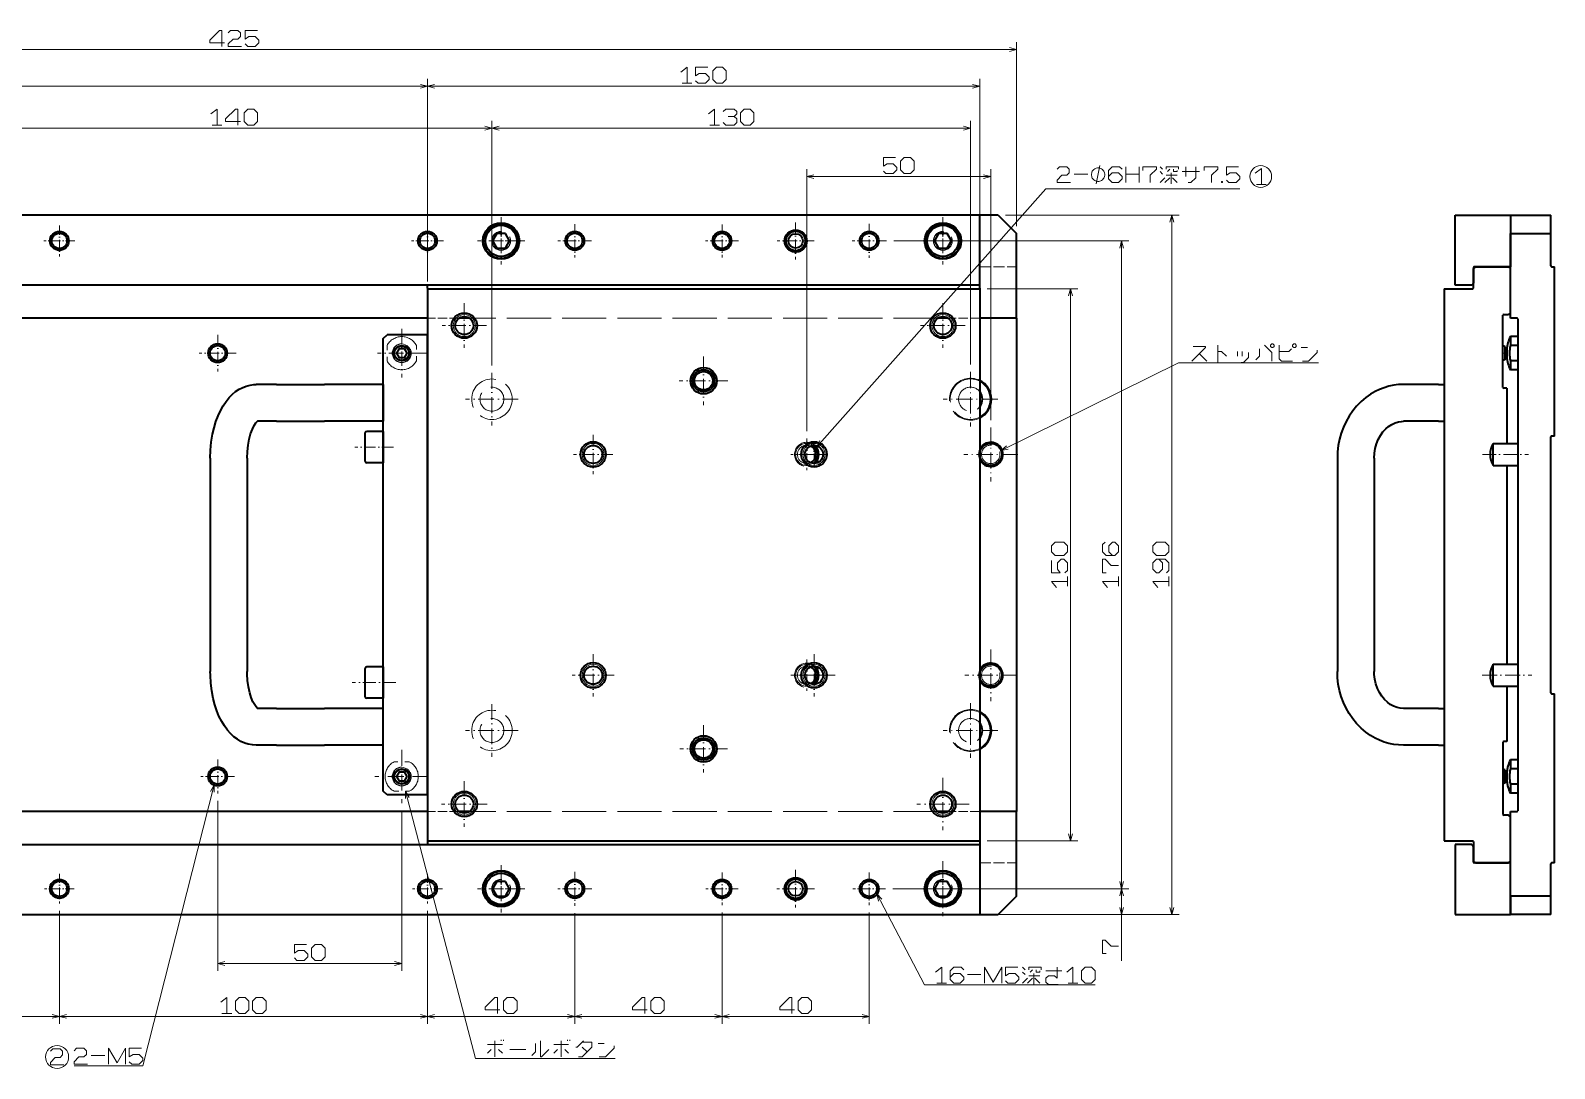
# Model space of a CAD drawing. Extents: x 44 to 810, y 149 to 471.
# Drawn here: x 396.4 to 810.3, y 189.1 to 471.1 of the extents above; entities that cross this region are included whole.
import ezdxf

# ---------------------------------------------------------------- set-up
doc = ezdxf.new("R2010")
doc.units = 0
for name, pattern in [('DASHDOT', [18.5, 12, -3, 0.5, -3]), ('DASHED', [15, 12, -3]), ('DASHSPACE', [30, 12, -18])]:
    doc.linetypes.add(name, pattern=pattern)

msp = doc.modelspace()

# ---------------------------------------------------------------- linework, layer by layer
at = {"color": 7, "lineweight": 13}
for p, q in [((664.2, 417.93), (664.2, 467.93)), ((239.2, 465.93), (664.2, 465.93)), ((254.2, 455.93), (504.2, 455.93)), ((504.2, 402.93), (504.2, 457.93)), ((504.2, 402.93), (504.2, 457.93)), ((504.2, 455.93), (654.2, 455.93)), ((654.2, 402.93), (654.2, 457.93)), ((381.7, 444.58), (521.7, 444.58)), ((521.7, 380.08), (521.7, 446.58)), ((521.7, 380.08), (521.7, 446.58)), ((521.7, 444.58), (651.7, 444.58)), ((651.7, 380.34), (651.7, 446.58)), ((607.2, 362.21), (607.2, 433.39)), ((607.2, 431.39), (657.2, 431.39)), ((657.2, 365.25), (657.2, 433.39)), ((661.2, 420.93), (708.4, 420.93)), ((706.4, 230.93), (706.4, 420.93)), ((630.84, 413.93), (694.74, 413.93)), ((692.74, 237.93), (692.74, 413.93)), ((656.2, 400.93), (680.86, 400.93)), ((678.86, 250.93), (678.86, 400.93)), ((447.2, 261.84), (447.2, 215.63)), ((497.2, 259.16), (497.2, 215.63)), ((656.2, 250.93), (680.86, 250.93)), ((630.62, 237.93), (694.74, 237.93)), ((630.62, 237.93), (694.74, 237.93)), ((404.2, 231.89), (404.2, 201.24)), ((404.2, 231.89), (404.2, 201.24)), ((504.2, 231.89), (504.2, 201.24)), ((504.2, 231.89), (504.2, 201.24)), ((544.2, 231.32), (544.2, 201.24)), ((544.2, 231.32), (544.2, 201.24)), ((584.2, 231.51), (584.2, 201.24)), ((584.2, 231.51), (584.2, 201.24)), ((624.2, 231.51), (624.2, 201.24)), ((656.2, 230.93), (694.74, 230.93)), ((661.2, 230.93), (708.4, 230.93)), ((447.2, 217.63), (497.2, 217.63)), ((364.2, 203.24), (404.2, 203.24)), ((404.2, 203.24), (504.2, 203.24)), ((504.2, 203.24), (544.2, 203.24)), ((544.2, 203.24), (584.2, 203.24)), ((584.2, 203.24), (624.2, 203.24))]:
    msp.add_line(p, q, dxfattribs=at)
at = {"color": 7, "lineweight": 35}
for p, q in [((659.2, 420.93), (244.2, 420.93)), ((654.2, 420.93), (254.2, 420.93)), ((664.2, 392.93), (664.2, 415.93)), ((798.35, 392.93), (798.35, 415.93)), ((810.35, 360.93), (810.35, 406.93)), ((654.2, 401.93), (254.2, 401.93)), ((504.2, 400.93), (654.2, 400.93)), ((504.2, 400.93), (504.2, 250.93)), ((654.2, 400.93), (654.2, 250.93)), ((780.35, 400.93), (780.35, 250.93)), ((504.2, 392.93), (239.2, 392.93)), ((664.2, 392.73), (664.2, 259.13)), ((800.35, 392.73), (800.35, 259.13)), ((492.2, 264.43), (492.2, 387.43)), ((504.2, 263.43), (504.2, 388.43)), ((809.35, 291.13), (809.35, 360.73)), ((445.2, 354.93), (445.2, 296.93)), ((455.2, 354.93), (455.2, 296.93)), ((751.35, 354.93), (751.35, 296.93)), ((761.35, 354.93), (761.35, 296.93)), ((797.35, 352.93), (797.35, 298.93)), ((810.35, 244.93), (810.35, 290.93)), ((504.2, 258.93), (239.2, 258.93)), ((664.2, 235.93), (664.2, 258.93)), ((798.35, 235.93), (798.35, 258.93)), ((254.2, 249.93), (654.2, 249.93)), ((504.2, 250.93), (654.2, 250.93)), ((254.2, 230.93), (654.2, 230.93))]:
    msp.add_line(p, q, dxfattribs=at)
at = {"color": 7, "linetype": 'DASHDOT', "lineweight": 13, "ltscale": 0.210954}
for p, q in [((404.2, 418.15), (404.2, 409.71)), ((408.42, 413.93), (399.98, 413.93))]:
    msp.add_line(p, q, dxfattribs=at)
at = {"color": 7, "linetype": 'DASHDOT', "lineweight": 13, "ltscale": 0.219466}
for p, q in [((504.2, 418.32), (504.2, 409.54)), ((508.59, 413.93), (499.81, 413.93))]:
    msp.add_line(p, q, dxfattribs=at)
at = {"color": 7, "linetype": 'DASHDOT', "lineweight": 13, "ltscale": 0.32175}
for p, q in [((524.2, 420.37), (524.2, 407.5)), ((644.2, 420.37), (644.2, 407.5)), ((530.64, 413.93), (517.77, 413.93)), ((650.64, 413.93), (637.77, 413.93)), ((524.2, 244.37), (524.2, 231.5)), ((530.64, 237.93), (517.77, 237.93))]:
    msp.add_line(p, q, dxfattribs=at)
at = {"color": 7, "linetype": 'DASHDOT', "lineweight": 13, "ltscale": 0.227826}
for p, q in [((544.2, 418.49), (544.2, 409.38)), ((548.76, 413.93), (539.64, 413.93))]:
    msp.add_line(p, q, dxfattribs=at)
at = {"color": 7, "linetype": 'DASHDOT', "lineweight": 13, "ltscale": 0.224162}
for p, q in [((584.2, 418.42), (584.2, 409.45)), ((588.68, 413.93), (579.72, 413.93))]:
    msp.add_line(p, q, dxfattribs=at)
at = {"color": 7, "linetype": 'DASHDOT', "lineweight": 13, "ltscale": 0.252057}
for p, q in [((604.2, 418.97), (604.2, 408.89)), ((609.24, 413.93), (599.16, 413.93))]:
    msp.add_line(p, q, dxfattribs=at)
at = {"color": 7, "linetype": 'DASHDOT', "lineweight": 13, "ltscale": 0.232169}
for p, q in [((624.2, 418.58), (624.2, 409.29)), ((628.84, 413.93), (619.56, 413.93))]:
    msp.add_line(p, q, dxfattribs=at)
at = {"color": 7, "lineweight": 35, "ltscale": 0.475}
for p, q in [((654.2, 401.93), (654.2, 420.93)), ((783.35, 401.93), (783.35, 420.93)), ((654.2, 249.93), (654.2, 230.93)), ((783.35, 249.93), (783.35, 230.93))]:
    msp.add_line(p, q, dxfattribs=at)
at = {"color": 7, "lineweight": 35, "ltscale": 0.176777}
for p, q in [((659.2, 420.93), (664.2, 415.93)), ((664.2, 235.93), (659.2, 230.93))]:
    msp.add_line(p, q, dxfattribs=at)
at = {"color": 7, "lineweight": 35, "ltscale": 0.375}
for p, q in [((783.35, 420.93), (798.35, 420.93)), ((797.35, 373.93), (797.35, 358.93)), ((797.35, 292.93), (797.35, 277.93)), ((783.35, 230.93), (798.35, 230.93))]:
    msp.add_line(p, q, dxfattribs=at)
at = {"color": 7, "lineweight": 35, "ltscale": 0.275}
for p, q in [((798.35, 420.93), (809.35, 420.93)), ((798.35, 415.93), (809.35, 415.93)), ((504.2, 388.43), (493.2, 388.43)), ((504.2, 263.43), (493.2, 263.43)), ((809.35, 235.93), (798.35, 235.93)), ((809.35, 230.93), (798.35, 230.93))]:
    msp.add_line(p, q, dxfattribs=at)
at = {"color": 7, "lineweight": 35, "ltscale": 0.125}
for p, q in [((798.35, 420.93), (798.35, 415.93)), ((809.35, 415.93), (809.35, 420.93)), ((798.35, 235.93), (798.35, 230.93)), ((809.35, 230.93), (809.35, 235.93)), ((654.2, 230.93), (659.2, 230.93))]:
    msp.add_line(p, q, dxfattribs=at)
at = {"color": 7, "lineweight": 35, "ltscale": 0.35}
for p, q in [((798.35, 420.93), (798.35, 406.93)), ((798.35, 230.93), (798.35, 244.93))]:
    msp.add_line(p, q, dxfattribs=at)
at = {"color": 7, "lineweight": 35, "ltscale": 0.057735}
for p, q in [((523.05, 415.93), (521.89, 413.93)), ((525.35, 415.93), (523.05, 415.93)), ((526.51, 413.93), (525.35, 415.93)), ((643.05, 415.93), (641.89, 413.93)), ((645.35, 415.93), (643.05, 415.93)), ((646.51, 413.93), (645.35, 415.93)), ((521.89, 413.93), (523.05, 411.93)), ((523.05, 411.93), (525.35, 411.93)), ((525.35, 411.93), (526.51, 413.93)), ((641.89, 413.93), (643.05, 411.93)), ((643.05, 411.93), (645.35, 411.93)), ((645.35, 411.93), (646.51, 413.93)), ((523.05, 239.93), (521.89, 237.93)), ((521.89, 237.93), (523.05, 235.93)), ((525.35, 239.93), (523.05, 239.93)), ((526.51, 237.93), (525.35, 239.93)), ((525.35, 235.93), (526.51, 237.93)), ((643.05, 239.93), (641.89, 237.93)), ((641.89, 237.93), (643.05, 235.93)), ((645.35, 239.93), (643.05, 239.93)), ((646.51, 237.93), (645.35, 239.93)), ((645.35, 235.93), (646.51, 237.93)), ((523.05, 235.93), (525.35, 235.93)), ((643.05, 235.93), (645.35, 235.93))]:
    msp.add_line(p, q, dxfattribs=at)
at = {"color": 7, "linetype": 'DASHDOT', "lineweight": 13, "ltscale": 0.134355}
for p, q in [((524.2, 416.62), (524.2, 411.24)), ((644.2, 416.62), (644.2, 411.24)), ((526.89, 413.93), (521.51, 413.93)), ((646.89, 413.93), (641.51, 413.93)), ((524.2, 240.62), (524.2, 235.24)), ((644.2, 240.62), (644.2, 235.24)), ((526.89, 237.93), (521.51, 237.93)), ((646.89, 237.93), (641.51, 237.93))]:
    msp.add_line(p, q, dxfattribs=at)
at = {"color": 7, "lineweight": 35, "ltscale": 0.22}
for p, q in [((809.35, 407.13), (809.35, 415.93)), ((809.35, 235.93), (809.35, 244.73))]:
    msp.add_line(p, q, dxfattribs=at)
at = {"color": 7, "linetype": 'DASHED', "lineweight": 13, "ltscale": 0.25}
for p, q in [((654.2, 406.93), (664.2, 406.93)), ((654.2, 244.93), (664.2, 244.93))]:
    msp.add_line(p, q, dxfattribs=at)
at = {"color": 7, "lineweight": 35, "ltscale": 0.017678}
for p, q in [((788.85, 406.93), (788.35, 406.43)), ((797.85, 406.93), (798.35, 406.43)), ((787.85, 401.93), (788.35, 402.43)), ((798.35, 394.43), (797.85, 393.93)), ((798.35, 257.43), (797.85, 257.93)), ((787.85, 249.93), (788.35, 249.43)), ((788.85, 244.93), (788.35, 245.43)), ((797.85, 244.93), (798.35, 245.43))]:
    msp.add_line(p, q, dxfattribs=at)
at = {"color": 7, "lineweight": 35, "ltscale": 0.1075}
for p, q in [((788.35, 406.73), (788.35, 402.43)), ((788.35, 245.13), (788.35, 249.43))]:
    msp.add_line(p, q, dxfattribs=at)
at = {"color": 7, "lineweight": 35, "ltscale": 0.1325}
for p, q in [((788.35, 401.13), (788.35, 406.43)), ((788.35, 250.73), (788.35, 245.43))]:
    msp.add_line(p, q, dxfattribs=at)
at = {"color": 7, "lineweight": 35, "ltscale": 0.245}
for p, q in [((798.35, 406.93), (788.55, 406.93)), ((798.35, 244.93), (788.55, 244.93))]:
    msp.add_line(p, q, dxfattribs=at)
at = {"color": 7, "lineweight": 35, "ltscale": 0.225}
for p, q in [((788.85, 406.93), (797.85, 406.93)), ((788.85, 244.93), (797.85, 244.93))]:
    msp.add_line(p, q, dxfattribs=at)
at = {"color": 7, "lineweight": 35, "ltscale": 0.3}
for p, q in [((798.35, 394.43), (798.35, 406.43)), ((798.35, 245.43), (798.35, 257.43))]:
    msp.add_line(p, q, dxfattribs=at)
at = {"color": 7, "lineweight": 35, "ltscale": 0.02}
for p, q in [((809.55, 406.93), (810.35, 406.93)), ((504.2, 401.13), (504.2, 401.93)), ((654.2, 401.13), (654.2, 401.93)), ((797.35, 373.93), (796.55, 373.93)), ((810.35, 360.93), (809.55, 360.93)), ((809.55, 290.93), (810.35, 290.93)), ((797.35, 277.93), (796.55, 277.93)), ((504.2, 250.73), (504.2, 249.93)), ((654.2, 250.73), (654.2, 249.93)), ((810.35, 244.93), (809.55, 244.93))]:
    msp.add_line(p, q, dxfattribs=at)
at = {"color": 7, "lineweight": 35, "ltscale": 0.1125}
for p, q in [((787.85, 401.93), (783.35, 401.93)), ((492.2, 362.18), (487.7, 362.18)), ((492.2, 353.68), (487.7, 353.68)), ((492.2, 298.18), (487.7, 298.18)), ((492.2, 289.68), (487.7, 289.68)), ((787.85, 249.93), (783.35, 249.93))]:
    msp.add_line(p, q, dxfattribs=at)
at = {"color": 7, "lineweight": 35, "ltscale": 0.005}
for p, q in [((504.2, 401.13), (504.2, 400.93)), ((654.2, 401.13), (654.2, 400.93)), ((664.2, 392.93), (664.2, 392.73)), ((664.2, 259.13), (664.2, 258.93)), ((504.2, 250.93), (504.2, 250.73)), ((654.2, 250.93), (654.2, 250.73))]:
    msp.add_line(p, q, dxfattribs=at)
at = {"color": 7, "lineweight": 35, "ltscale": 0.195}
for p, q in [((780.35, 400.93), (788.15, 400.93)), ((780.35, 250.93), (788.15, 250.93))]:
    msp.add_line(p, q, dxfattribs=at)
at = {"color": 7, "linetype": 'DASHDOT', "lineweight": 13, "ltscale": 0.303091}
for p, q in [((514.2, 396.99), (514.2, 384.87)), ((644.2, 396.99), (644.2, 384.87)), ((520.26, 390.93), (508.14, 390.93)), ((650.26, 390.93), (638.14, 390.93))]:
    msp.add_line(p, q, dxfattribs=at)
at = {"color": 7, "lineweight": 35, "ltscale": 0.489999}
for p, q in [((796.35, 374.13), (796.35, 393.73)), ((796.35, 277.73), (796.35, 258.13))]:
    msp.add_line(p, q, dxfattribs=at)
at = {"color": 7, "lineweight": 35, "ltscale": 0.0325}
for p, q in [((796.55, 393.93), (797.85, 393.93)), ((797.85, 257.93), (796.55, 257.93))]:
    msp.add_line(p, q, dxfattribs=at)
at = {"color": 7, "linetype": 'DASHDOT', "lineweight": 13, "ltscale": 0.330168}
for p, q in [((497.2, 390.04), (497.2, 376.83)), ((503.8, 383.43), (490.6, 383.43))]:
    msp.add_line(p, q, dxfattribs=at)
at = {"color": 7, "linetype": 'DASHED', "lineweight": 13, "ltscale": 0.214256}
for p, q in [((512.77, 392.93), (504.2, 392.93)), ((654.2, 392.93), (645.63, 392.93)), ((654.2, 258.93), (645.63, 258.93))]:
    msp.add_line(p, q, dxfattribs=at)
at = {"color": 7, "lineweight": 35, "ltscale": 0.071487}
for p, q in [((515.63, 392.93), (512.77, 392.93)), ((645.63, 392.93), (642.77, 392.93))]:
    msp.add_line(p, q, dxfattribs=at)
at = {"color": 7, "linetype": 'DASHED', "lineweight": 13}
for p, q in [((642.77, 392.93), (515.63, 392.93)), ((642.77, 258.93), (515.63, 258.93)), ((254.2, 230.93), (654.2, 230.93))]:
    msp.add_line(p, q, dxfattribs=at)
at = {"color": 7, "lineweight": 35, "ltscale": 0.25}
for p, q in [((664.2, 392.93), (654.2, 392.93)), ((492.2, 374.93), (492.2, 364.93)), ((492.2, 276.93), (492.2, 286.93)), ((664.2, 258.93), (654.2, 258.93))]:
    msp.add_line(p, q, dxfattribs=at)
at = {"color": 7, "lineweight": 35, "ltscale": 0.045}
for p, q in [((800.15, 392.93), (798.35, 392.93)), ((798.35, 258.93), (800.15, 258.93))]:
    msp.add_line(p, q, dxfattribs=at)
at = {"color": 7, "linetype": 'DASHDOT', "lineweight": 13, "ltscale": 0.250803}
for p, q in [((447.2, 388.45), (447.2, 378.42)), ((452.22, 383.43), (442.18, 383.43))]:
    msp.add_line(p, q, dxfattribs=at)
at = {"color": 7, "lineweight": 35, "ltscale": 0.035355}
for p, q in [((492.2, 387.43), (493.2, 388.43)), ((493.2, 263.43), (492.2, 264.43))]:
    msp.add_line(p, q, dxfattribs=at)
at = {"color": 7, "linetype": 'DASHSPACE', "lineweight": 13, "ltscale": 0.103078}
for p, q in [((493.2, 385.49), (493.2, 381.37)), ((501.2, 381.37), (501.2, 385.49)), ((499.26, 272.43), (495.14, 272.43)), ((495.14, 264.43), (499.26, 264.43))]:
    msp.add_line(p, q, dxfattribs=at)
at = {"color": 7, "lineweight": 35, "ltscale": 0.013299}
for p, q in [((796.85, 385.28), (796.35, 385.46)), ((796.85, 381.58), (796.35, 381.4)), ((796.85, 270.28), (796.35, 270.46)), ((796.85, 266.58), (796.35, 266.4))]:
    msp.add_line(p, q, dxfattribs=at)
at = {"color": 7, "lineweight": 35, "ltscale": 0.024077}
for p, q in [((796.85, 385.28), (796.85, 384.32)), ((796.85, 270.28), (796.85, 269.32))]:
    msp.add_line(p, q, dxfattribs=at)
at = {"color": 7, "lineweight": 35, "ltscale": 0.060961}
for p, q in [((798.35, 387.93), (798.35, 385.49)), ((800.35, 387.93), (800.35, 385.49)), ((798.35, 272.93), (798.35, 270.49)), ((800.35, 272.93), (800.35, 270.49))]:
    msp.add_line(p, q, dxfattribs=at)
at = {"color": 7, "lineweight": 35, "ltscale": 0.05}
for p, q in [((800.35, 387.93), (798.35, 387.93)), ((800.35, 385.49), (798.35, 385.49)), ((800.35, 381.37), (798.35, 381.37)), ((800.35, 378.93), (798.35, 378.93)), ((800.35, 272.93), (798.35, 272.93)), ((800.35, 270.49), (798.35, 270.49)), ((800.35, 266.37), (798.35, 266.37)), ((800.35, 263.93), (798.35, 263.93))]:
    msp.add_line(p, q, dxfattribs=at)
at = {"color": 7, "lineweight": 35, "ltscale": 0.103078}
for p, q in [((800.35, 385.49), (800.35, 381.37)), ((800.35, 270.49), (800.35, 266.37))]:
    msp.add_line(p, q, dxfattribs=at)
at = {"color": 7, "lineweight": 35, "ltscale": 0.036085}
for p, q in [((496.48, 384.68), (495.76, 383.43)), ((495.76, 383.43), (496.48, 382.18)), ((496.48, 269.68), (495.76, 268.43)), ((495.76, 268.43), (496.48, 267.18))]:
    msp.add_line(p, q, dxfattribs=at)
at = {"color": 7, "lineweight": 35, "ltscale": 0.036084}
for p, q in [((496.48, 384.68), (497.92, 384.68)), ((497.92, 382.18), (496.48, 382.18)), ((498.64, 383.43), (497.92, 384.68)), ((497.92, 382.18), (498.64, 383.43)), ((496.48, 269.68), (497.92, 269.68)), ((498.64, 268.43), (497.92, 269.68)), ((497.92, 267.18), (496.48, 267.18)), ((497.92, 267.18), (498.64, 268.43))]:
    msp.add_line(p, q, dxfattribs=at)
at = {"color": 7, "linetype": 'DASHDOT', "lineweight": 13, "ltscale": 0.330225}
for p, q in [((579.2, 382.54), (579.2, 369.33)), ((585.8, 375.93), (572.6, 375.93))]:
    msp.add_line(p, q, dxfattribs=at)
at = {"color": 7, "linetype": 'DASHDOT', "lineweight": 13, "ltscale": 0.015012}
for p, q in [((796.9, 383.43), (796.3, 383.43)), ((796.9, 268.43), (796.3, 268.43))]:
    msp.add_line(p, q, dxfattribs=at)
at = {"color": 7, "lineweight": 35, "ltscale": 0.068423}
for p, q in [((796.85, 384.32), (796.85, 381.58)), ((796.85, 269.32), (796.85, 266.58))]:
    msp.add_line(p, q, dxfattribs=at)
at = {"color": 7, "lineweight": 35, "ltscale": 0.04694}
msp.add_line((797.35, 384.43), (797.35, 382.55), dxfattribs=at)
at = {"color": 7, "lineweight": 35, "ltscale": 0.00306}
msp.add_line((797.35, 382.55), (797.35, 382.43), dxfattribs=at)
at = {"color": 7, "lineweight": 35, "ltscale": 0.047189}
for p, q in [((798.35, 381.37), (798.35, 379.48)), ((800.35, 381.37), (800.35, 379.48)), ((798.35, 266.37), (798.35, 264.48)), ((800.35, 266.37), (800.35, 264.48))]:
    msp.add_line(p, q, dxfattribs=at)
at = {"color": 7, "linetype": 'DASHDOT', "lineweight": 13, "ltscale": 0.3575}
for p, q in [((521.7, 378.08), (521.7, 363.78)), ((528.85, 370.93), (514.55, 370.93)), ((521.7, 288.08), (521.7, 273.78)), ((528.85, 280.93), (514.55, 280.93))]:
    msp.add_line(p, q, dxfattribs=at)
at = {"color": 7, "linetype": 'DASHDOT', "lineweight": 13, "ltscale": 0.3705}
for p, q in [((651.7, 378.34), (651.7, 363.52)), ((659.11, 370.93), (644.29, 370.93)), ((651.7, 288.34), (651.7, 273.52)), ((659.11, 280.93), (644.29, 280.93))]:
    msp.add_line(p, q, dxfattribs=at)
at = {"color": 7, "lineweight": 35, "ltscale": 0.013772}
for p, q in [((798.35, 379.48), (798.35, 378.93)), ((800.35, 379.48), (800.35, 378.93)), ((798.35, 264.48), (798.35, 263.93)), ((800.35, 264.48), (800.35, 263.93))]:
    msp.add_line(p, q, dxfattribs=at)
at = {"color": 7, "lineweight": 35, "ltscale": 0.137259}
for p, q in [((463.19, 374.93), (457.7, 374.93)), ((463.19, 276.93), (457.7, 276.93))]:
    msp.add_line(p, q, dxfattribs=at)
at = {"color": 7, "lineweight": 35, "ltscale": 0.32476}
for p, q in [((463.19, 374.93), (476.18, 374.93)), ((463.19, 364.93), (476.18, 364.93)), ((463.19, 286.93), (476.18, 286.93)), ((463.19, 276.93), (476.18, 276.93))]:
    msp.add_line(p, q, dxfattribs=at)
at = {"color": 7, "lineweight": 35, "ltscale": 0.400481}
for p, q in [((492.2, 374.93), (476.18, 374.93)), ((492.2, 364.93), (476.18, 364.93)), ((492.2, 286.93), (476.18, 286.93)), ((492.2, 276.93), (476.18, 276.93))]:
    msp.add_line(p, q, dxfattribs=at)
at = {"color": 7, "lineweight": 35, "ltscale": 0.237741}
for p, q in [((778.85, 374.93), (769.34, 374.93)), ((778.85, 364.93), (769.34, 364.93)), ((778.85, 286.93), (769.34, 286.93)), ((778.85, 276.93), (769.34, 276.93))]:
    msp.add_line(p, q, dxfattribs=at)
at = {"color": 7, "lineweight": 35, "ltscale": 0.037639}
for p, q in [((778.85, 374.93), (780.35, 374.93)), ((778.85, 276.93), (780.35, 276.93))]:
    msp.add_line(p, q, dxfattribs=at)
at = {"color": 7, "lineweight": 35, "ltscale": 0.129487}
msp.add_line((463.19, 364.93), (458.01, 364.93), dxfattribs=at)
at = {"color": 7, "lineweight": 35, "ltscale": 0.0375}
for p, q in [((778.85, 364.93), (780.35, 364.93)), ((778.85, 286.93), (780.35, 286.93))]:
    msp.add_line(p, q, dxfattribs=at)
at = {"color": 7, "lineweight": 35, "ltscale": 0.1875}
for p, q in [((487.2, 361.68), (487.2, 354.18)), ((487.2, 297.68), (487.2, 290.18))]:
    msp.add_line(p, q, dxfattribs=at)
at = {"color": 7, "lineweight": 35, "ltscale": 0.2125}
for p, q in [((492.2, 362.18), (492.2, 353.68)), ((492.2, 298.18), (492.2, 289.68))]:
    msp.add_line(p, q, dxfattribs=at)
at = {"color": 7, "linetype": 'DASHDOT', "lineweight": 13, "ltscale": 0.267348}
for p, q in [((549.2, 361.28), (549.2, 350.59)), ((554.55, 355.93), (543.85, 355.93))]:
    msp.add_line(p, q, dxfattribs=at)
at = {"color": 7, "linetype": 'DASHDOT', "lineweight": 13, "ltscale": 0.213763}
for p, q in [((607.2, 360.21), (607.2, 351.66)), ((611.48, 355.93), (602.92, 355.93)), ((607.2, 300.21), (607.2, 291.66)), ((611.48, 295.93), (602.92, 295.93))]:
    msp.add_line(p, q, dxfattribs=at)
at = {"color": 7, "linetype": 'DASHDOT', "lineweight": 13, "ltscale": 0.366042}
for p, q in [((657.2, 363.25), (657.2, 348.61)), ((664.52, 355.93), (649.88, 355.93))]:
    msp.add_line(p, q, dxfattribs=at)
at = {"color": 7, "linetype": 'DASHDOT', "lineweight": 13, "ltscale": 0.262308}
msp.add_line((494.95, 357.93), (484.45, 357.93), dxfattribs=at)
at = {"color": 7, "linetype": 'DASHDOT', "lineweight": 13, "ltscale": 0.159802}
for p, q in [((609.2, 359.13), (609.2, 352.74)), ((612.4, 355.93), (606, 355.93))]:
    msp.add_line(p, q, dxfattribs=at)
at = {"color": 7, "lineweight": 35, "ltscale": 0.110957}
for p, q in [((793.65, 354.49), (793.65, 358.93)), ((793.65, 294.49), (793.65, 298.93))]:
    msp.add_line(p, q, dxfattribs=at)
at = {"color": 7, "lineweight": 35, "ltscale": 0.167404}
for p, q in [((793.65, 358.93), (800.35, 358.93)), ((793.65, 352.93), (800.35, 352.93)), ((793.65, 298.93), (800.35, 298.93)), ((793.65, 292.93), (800.35, 292.93))]:
    msp.add_line(p, q, dxfattribs=at)
at = {"color": 7, "linetype": 'DASHDOT', "lineweight": 13, "ltscale": 0.312357}
msp.add_line((790.75, 355.93), (803.24, 355.93), dxfattribs=at)
at = {"color": 7, "lineweight": 35, "ltscale": 0.039043}
for p, q in [((793.65, 352.93), (793.65, 354.49)), ((793.65, 292.93), (793.65, 294.49))]:
    msp.add_line(p, q, dxfattribs=at)
at = {"color": 7, "linetype": 'DASHDOT', "lineweight": 13, "ltscale": 0.351248}
for p, q in [((657.2, 302.96), (657.2, 288.91)), ((664.23, 295.93), (650.18, 295.93))]:
    msp.add_line(p, q, dxfattribs=at)
at = {"color": 7, "linetype": 'DASHDOT', "lineweight": 13, "ltscale": 0.2869}
for p, q in [((549.2, 301.67), (549.2, 290.19)), ((554.94, 295.93), (543.46, 295.93))]:
    msp.add_line(p, q, dxfattribs=at)
at = {"color": 7, "linetype": 'DASHDOT', "lineweight": 13, "ltscale": 0.286899}
for p, q in [((609.2, 301.67), (609.2, 290.19)), ((614.94, 295.93), (603.46, 295.93))]:
    msp.add_line(p, q, dxfattribs=at)
at = {"color": 7, "linetype": 'DASHDOT', "lineweight": 13, "ltscale": 0.337872}
msp.add_line((790.67, 295.93), (804.18, 295.93), dxfattribs=at)
at = {"color": 7, "linetype": 'DASHDOT', "lineweight": 13, "ltscale": 0.295998}
msp.add_line((495.62, 293.93), (483.78, 293.93), dxfattribs=at)
at = {"color": 7, "lineweight": 35, "ltscale": 0.12951}
msp.add_line((463.19, 286.93), (458.01, 286.93), dxfattribs=at)
at = {"color": 7, "linetype": 'DASHDOT', "lineweight": 13, "ltscale": 0.323077}
for p, q in [((579.2, 282.39), (579.2, 269.47)), ((585.66, 275.93), (572.74, 275.93))]:
    msp.add_line(p, q, dxfattribs=at)
at = {"color": 7, "linetype": 'DASHDOT', "lineweight": 13, "ltscale": 0.363802}
for p, q in [((497.2, 275.71), (497.2, 261.16)), ((504.48, 268.43), (489.92, 268.43))]:
    msp.add_line(p, q, dxfattribs=at)
at = {"color": 7, "linetype": 'DASHDOT', "lineweight": 13, "ltscale": 0.229471}
for p, q in [((447.2, 273.02), (447.2, 263.84)), ((451.79, 268.43), (442.61, 268.43))]:
    msp.add_line(p, q, dxfattribs=at)
at = {"color": 7, "lineweight": 35, "ltscale": 0.046939}
msp.add_line((797.35, 269.43), (797.35, 267.55), dxfattribs=at)
at = {"color": 7, "lineweight": 35, "ltscale": 0.002573}
msp.add_line((797.35, 269.43), (797.35, 269.33), dxfattribs=at)
at = {"color": 7, "linetype": 'DASHDOT', "lineweight": 13, "ltscale": 0.310721}
for p, q in [((514.2, 267.15), (514.2, 254.72)), ((520.41, 260.93), (507.99, 260.93))]:
    msp.add_line(p, q, dxfattribs=at)
at = {"color": 7, "linetype": 'DASHDOT', "lineweight": 13, "ltscale": 0.355995}
for p, q in [((644.2, 268.05), (644.2, 253.81)), ((651.32, 260.93), (637.08, 260.93))]:
    msp.add_line(p, q, dxfattribs=at)
at = {"color": 7, "lineweight": 35, "ltscale": 0.003061}
msp.add_line((797.35, 267.55), (797.35, 267.43), dxfattribs=at)
at = {"color": 7, "lineweight": 35, "ltscale": 0.00257}
msp.add_line((797.35, 267.53), (797.35, 267.43), dxfattribs=at)
at = {"color": 7, "linetype": 'DASHED', "lineweight": 13, "ltscale": 0.214255}
msp.add_line((512.77, 258.93), (504.2, 258.93), dxfattribs=at)
at = {"color": 7, "lineweight": 35, "ltscale": 0.071489}
for p, q in [((515.63, 258.93), (512.77, 258.93)), ((645.63, 258.93), (642.77, 258.93))]:
    msp.add_line(p, q, dxfattribs=at)
at = {"color": 7, "linetype": 'DASHDOT', "lineweight": 13, "ltscale": 0.374075}
for p, q in [((644.2, 245.41), (644.2, 230.45)), ((651.68, 237.93), (636.72, 237.93))]:
    msp.add_line(p, q, dxfattribs=at)
at = {"color": 7, "linetype": 'DASHDOT', "lineweight": 13, "ltscale": 0.201849}
for p, q in [((404.2, 241.97), (404.2, 233.89)), ((408.24, 237.93), (400.16, 237.93))]:
    msp.add_line(p, q, dxfattribs=at)
at = {"color": 7, "linetype": 'DASHDOT', "lineweight": 13, "ltscale": 0.201851}
for p, q in [((504.2, 241.97), (504.2, 233.89)), ((508.24, 237.93), (500.16, 237.93))]:
    msp.add_line(p, q, dxfattribs=at)
at = {"color": 7, "linetype": 'DASHDOT', "lineweight": 13, "ltscale": 0.230777}
for p, q in [((544.2, 242.55), (544.2, 233.32)), ((548.82, 237.93), (539.58, 237.93))]:
    msp.add_line(p, q, dxfattribs=at)
at = {"color": 7, "linetype": 'DASHDOT', "lineweight": 13, "ltscale": 0.221132}
for p, q in [((584.2, 242.35), (584.2, 233.51)), ((588.62, 237.93), (579.78, 237.93))]:
    msp.add_line(p, q, dxfattribs=at)
at = {"color": 7, "linetype": 'DASHDOT', "lineweight": 13, "ltscale": 0.256265}
for p, q in [((604.2, 243.06), (604.2, 232.81)), ((609.33, 237.93), (599.07, 237.93))]:
    msp.add_line(p, q, dxfattribs=at)
at = {"color": 7, "linetype": 'DASHDOT', "lineweight": 13, "ltscale": 0.221135}
for p, q in [((624.2, 242.35), (624.2, 233.51)), ((628.62, 237.93), (619.78, 237.93))]:
    msp.add_line(p, q, dxfattribs=at)
at = {"color": 7, "lineweight": 13, "ltscale": 0.489699}
msp.add_line((692.74, 218.34), (692.74, 237.93), dxfattribs=at)
at = {"color": 7, "lineweight": 13}
for points in [[(448.37, 466.77), (448.37, 471.1), (447.7, 471.1), (445.03, 468.43), (445.03, 467.77), (449.03, 467.77)], [(450.03, 470.43), (450.7, 471.1), (452.7, 471.1), (453.37, 470.43), (453.37, 469.43), (452.7, 468.77), (451.37, 468.77), (450.03, 467.43), (450.03, 466.77), (453.7, 466.77)], [(454.7, 467.43), (455.37, 466.77), (457.37, 466.77), (458.37, 467.77), (458.37, 468.43), (457.37, 469.43), (455.7, 469.43), (454.7, 468.77), (454.7, 471.1), (458.03, 471.1)], [(662.27, 465.41), (664.2, 465.93), (662.27, 466.45)], [(574.7, 456.77), (574.7, 461.1), (573.03, 459.77)], [(577.03, 457.43), (577.7, 456.77), (579.7, 456.77), (580.7, 457.77), (580.7, 458.43), (579.7, 459.43), (578.03, 459.43), (577.03, 458.77), (577.03, 461.1), (580.37, 461.1)], [(502.27, 455.41), (504.2, 455.93), (502.27, 456.45)], [(506.13, 456.45), (504.2, 455.93), (506.13, 455.41)], [(573.37, 456.77), (576.03, 456.77)], [(652.27, 455.41), (654.2, 455.93), (652.27, 456.45)], [(447.03, 445.41), (447.03, 449.75), (445.37, 448.41)], [(452.7, 445.41), (452.7, 449.75), (452.03, 449.75), (449.37, 447.08), (449.37, 446.41), (453.37, 446.41)], [(582.2, 445.41), (582.2, 449.75), (580.53, 448.41)], [(587.53, 447.75), (588.2, 448.41), (588.2, 449.08), (587.53, 449.75), (585.2, 449.75), (584.53, 449.08)], [(584.53, 446.08), (585.2, 445.41), (587.53, 445.41), (588.2, 446.08), (588.2, 447.08), (587.53, 447.75), (585.87, 447.75)], [(445.7, 445.41), (448.37, 445.41)], [(519.77, 444.06), (521.7, 444.58), (519.77, 445.1)], [(523.63, 445.1), (521.7, 444.58), (523.63, 444.06)], [(580.87, 445.41), (583.53, 445.41)], [(649.77, 444.06), (651.7, 444.58), (649.77, 445.1)], [(628.03, 432.89), (628.7, 432.22), (630.7, 432.22), (631.7, 433.22), (631.7, 433.89), (630.7, 434.89), (629.03, 434.89), (628.03, 434.22), (628.03, 436.56), (631.37, 436.56)], [(609.13, 431.91), (607.2, 431.39), (609.13, 430.87)], [(655.27, 430.87), (657.2, 431.39), (655.27, 431.91)], [(675.2, 433.43), (675.87, 434.1), (677.87, 434.1), (678.53, 433.43), (678.53, 432.43), (677.87, 431.77), (676.53, 431.77), (675.2, 430.43), (675.2, 429.77), (678.87, 429.77)], [(679.87, 432.1), (683.53, 432.1)], [(685.87, 429.43), (686.87, 434.43)], [(689.2, 431.43), (690.2, 432.43), (691.87, 432.43), (692.87, 431.43), (692.87, 430.77), (691.87, 429.77), (690.2, 429.77), (689.2, 430.77), (689.2, 433.1), (690.2, 434.1), (692.2, 434.1), (692.87, 433.43)], [(693.87, 429.77), (693.87, 434.1)], [(693.87, 432.1), (697.53, 432.1)], [(697.53, 434.1), (697.53, 429.77)], [(700.53, 429.77), (700.53, 431.77), (702.2, 433.43), (702.2, 434.1), (698.53, 434.1), (698.53, 433.1)], [(703.87, 433.43), (703.2, 434.1)], [(703.87, 432.1), (703.2, 432.77)], [(703.2, 429.77), (704.53, 431.1)], [(705.87, 431.1), (704.53, 429.77)], [(708.2, 433.43), (708.2, 434.1), (704.87, 434.1), (704.87, 433.43)], [(704.87, 431.77), (707.87, 431.77)], [(705.2, 432.77), (705.87, 433.43)], [(706.2, 432.43), (706.2, 429.43)], [(707.87, 429.77), (706.53, 431.1)], [(706.87, 433.43), (706.87, 432.77), (707.87, 432.77), (707.87, 433.1)], [(713.87, 432.77), (709.2, 432.77)], [(710.2, 431.43), (710.2, 434.1)], [(710.87, 429.77), (711.53, 429.77), (712.87, 431.1), (712.87, 434.1)], [(717.2, 429.77), (717.2, 431.77), (718.87, 433.43), (718.87, 434.1), (715.2, 434.1), (715.2, 433.1)], [(721.2, 430.43), (721.87, 429.77), (723.87, 429.77), (724.87, 430.77), (724.87, 431.43), (723.87, 432.43), (722.2, 432.43), (721.2, 431.77), (721.2, 434.1), (724.53, 434.1)], [(730.71, 429.3), (730.71, 433.64), (729.04, 432.3)], [(609.83, 357.9), (672.2, 428.1), (724.87, 428.1)], [(729.37, 429.3), (732.04, 429.3)], [(706.92, 419), (706.4, 420.93), (705.88, 419)], [(693.26, 412), (692.74, 413.93), (692.23, 412)], [(679.37, 399), (678.86, 400.93), (678.34, 399)], [(711.87, 381.27), (715.53, 384.93), (715.53, 385.27), (712.2, 385.27)], [(718.87, 380.93), (718.87, 385.6)], [(731.53, 385.6), (733.53, 383.6), (733.53, 381.27)], [(739.2, 381.27), (736.2, 381.27), (735.53, 381.93), (735.53, 385.6)], [(713.87, 383.27), (715.87, 381.27)], [(718.87, 383.93), (719.87, 383.93), (721.2, 382.6)], [(724.2, 382.6), (724.2, 383.93)], [(725.2, 380.93), (725.87, 380.93), (727.2, 382.27), (727.2, 383.6)], [(725.53, 383.93), (725.53, 382.6)], [(729.2, 381.6), (730.2, 382.6), (730.2, 384.6)], [(735.53, 383.93), (738.2, 383.93), (738.87, 384.6)], [(743.2, 384.93), (741.53, 384.93)], [(741.87, 381.27), (743.53, 381.27), (745.87, 383.6), (745.87, 384.27)], [(660.01, 356.98), (708.2, 380.85), (746.2, 380.85)], [(610.73, 359.69), (609.83, 357.9), (611.5, 359)], [(661.51, 358.3), (660.01, 356.98), (661.97, 357.37)], [(690.24, 328.43), (689.24, 329.43), (689.24, 331.1), (690.24, 332.1), (690.91, 332.1), (691.91, 331.1), (691.91, 329.43), (690.91, 328.43), (688.58, 328.43), (687.58, 329.43), (687.58, 331.43), (688.24, 332.1)], [(677.36, 323.77), (678.02, 324.43), (678.02, 326.43), (677.02, 327.43), (676.36, 327.43), (675.36, 326.43), (675.36, 324.77), (676.02, 323.77), (673.69, 323.77), (673.69, 327.1)], [(691.91, 325.77), (689.91, 325.77), (688.24, 327.43), (687.58, 327.43), (687.58, 323.77), (688.58, 323.77)], [(704.9, 323.77), (705.57, 324.43), (705.57, 326.43), (704.57, 327.43), (702.23, 327.43), (701.23, 326.43), (701.23, 324.77), (702.23, 323.77), (702.9, 323.77), (703.9, 324.77), (703.9, 326.43), (702.9, 327.43)], [(678.02, 321.43), (673.69, 321.43), (675.02, 319.77)], [(678.02, 320.1), (678.02, 322.77)], [(691.91, 321.43), (687.58, 321.43), (688.91, 319.77)], [(691.91, 320.1), (691.91, 322.77)], [(705.57, 321.43), (701.23, 321.43), (702.57, 319.77)], [(705.57, 320.1), (705.57, 322.77)], [(446.23, 266.13), (426.87, 189.85), (408.2, 189.85)], [(446.26, 264.13), (446.23, 266.13), (445.25, 264.38)], [(499.18, 262.69), (498.19, 264.43), (498.18, 262.43)], [(498.19, 264.43), (517.2, 191.85), (555.2, 191.85)], [(678.34, 252.86), (678.86, 250.93), (679.37, 252.86)], [(626.27, 236.53), (639.2, 211.85), (685.53, 211.85)], [(627.63, 235.06), (626.27, 236.53), (626.71, 234.58)], [(692.23, 239.86), (692.74, 237.93), (693.26, 239.86)], [(693.26, 236), (692.74, 237.93), (692.23, 236)], [(692.23, 232.86), (692.74, 230.93), (693.26, 232.86)], [(705.88, 232.86), (706.4, 230.93), (706.92, 232.86)], [(691.91, 222.34), (689.91, 222.34), (688.24, 224.01), (687.58, 224.01), (687.58, 220.34), (688.58, 220.34)], [(468.03, 219.13), (468.7, 218.47), (470.7, 218.47), (471.7, 219.47), (471.7, 220.13), (470.7, 221.13), (469.03, 221.13), (468.03, 220.47), (468.03, 222.8), (471.37, 222.8)], [(449.13, 218.15), (447.2, 217.63), (449.13, 217.12)], [(495.27, 217.12), (497.2, 217.63), (495.27, 218.15)], [(643.87, 212.27), (643.87, 216.6), (642.2, 215.27)], [(646.2, 213.93), (647.2, 214.93), (648.87, 214.93), (649.87, 213.93), (649.87, 213.27), (648.87, 212.27), (647.2, 212.27), (646.2, 213.27), (646.2, 215.6), (647.2, 216.6), (649.2, 216.6), (649.87, 215.93)], [(655.53, 212.27), (655.53, 216.6), (657.87, 212.6), (660.2, 216.6), (660.2, 212.27)], [(661.2, 212.93), (661.87, 212.27), (663.87, 212.27), (664.87, 213.27), (664.87, 213.93), (663.87, 214.93), (662.2, 214.93), (661.2, 214.27), (661.2, 216.6), (664.53, 216.6)], [(666.53, 215.93), (665.87, 216.6)], [(670.87, 215.93), (670.87, 216.6), (667.53, 216.6), (667.53, 215.93)], [(667.87, 215.27), (668.53, 215.93)], [(669.53, 215.93), (669.53, 215.27), (670.53, 215.27), (670.53, 215.6)], [(675.53, 211.93), (672.87, 211.93), (672.2, 212.6), (672.2, 213.6), (672.87, 214.27), (674.53, 214.27), (675.2, 213.6), (675.2, 216.6)], [(676.53, 215.6), (672.2, 215.6)], [(679.53, 212.27), (679.53, 216.6), (677.87, 215.27)], [(642.53, 212.27), (645.2, 212.27)], [(650.87, 214.6), (654.53, 214.6)], [(666.53, 214.6), (665.87, 215.27)], [(665.87, 212.27), (667.2, 213.6)], [(668.53, 213.6), (667.2, 212.27)], [(667.53, 214.27), (670.53, 214.27)], [(668.87, 214.93), (668.87, 211.93)], [(670.53, 212.27), (669.2, 213.6)], [(678.2, 212.27), (680.87, 212.27)], [(449.7, 204.08), (449.7, 208.41), (448.03, 207.08)], [(523.2, 204.08), (523.2, 208.41), (522.53, 208.41), (519.87, 205.74), (519.87, 205.08), (523.87, 205.08)], [(563.2, 204.08), (563.2, 208.41), (562.53, 208.41), (559.87, 205.74), (559.87, 205.08), (563.87, 205.08)], [(603.2, 204.08), (603.2, 208.41), (602.53, 208.41), (599.87, 205.74), (599.87, 205.08), (603.87, 205.08)], [(402.27, 202.73), (404.2, 203.24), (402.27, 203.76)], [(406.13, 203.76), (404.2, 203.24), (406.13, 202.73)], [(448.37, 204.08), (451.03, 204.08)], [(502.27, 202.73), (504.2, 203.24), (502.27, 203.76)], [(506.13, 203.76), (504.2, 203.24), (506.13, 202.73)], [(542.27, 202.73), (544.2, 203.24), (542.27, 203.76)], [(546.13, 203.76), (544.2, 203.24), (546.13, 202.73)], [(582.27, 202.73), (584.2, 203.24), (582.27, 203.76)], [(586.13, 203.76), (584.2, 203.24), (586.13, 202.73)], [(622.27, 202.73), (624.2, 203.24), (622.27, 203.76)], [(408.2, 193.93), (408.87, 194.6), (410.87, 194.6), (411.53, 193.93), (411.53, 192.93), (410.87, 192.27), (409.53, 192.27), (408.2, 190.93), (408.2, 190.27), (411.87, 190.27)], [(417.53, 190.27), (417.53, 194.6), (419.87, 190.6), (422.2, 194.6), (422.2, 190.27)], [(423.2, 190.93), (423.87, 190.27), (425.87, 190.27), (426.87, 191.27), (426.87, 191.93), (425.87, 192.93), (424.2, 192.93), (423.2, 192.27), (423.2, 194.6), (426.53, 194.6)], [(520.53, 195.6), (524.53, 195.6)], [(522.53, 196.6), (522.53, 192.27)], [(524.2, 196.93), (524.2, 196.6)], [(524.87, 196.6), (524.87, 196.93)], [(532.53, 192.6), (533.53, 193.6), (533.53, 195.93)], [(534.87, 196.6), (534.87, 192.27), (535.2, 192.27), (537.2, 194.27)], [(538.53, 195.6), (542.53, 195.6)], [(540.53, 196.6), (540.53, 192.27)], [(542.2, 196.93), (542.2, 196.6)], [(542.87, 196.6), (542.87, 196.93)], [(546.53, 196.6), (544.87, 194.93), (544.53, 194.93)], [(545.2, 192.27), (546.2, 192.27), (548.87, 194.93), (548.87, 196.27), (546.2, 196.27)], [(546.2, 194.93), (547.53, 193.6)], [(552.2, 195.93), (550.53, 195.93)], [(550.87, 192.27), (552.53, 192.27), (554.87, 194.6), (554.87, 195.27)], [(401.76, 193.77), (402.43, 194.44), (404.43, 194.44), (405.09, 193.77), (405.09, 192.77), (404.43, 192.1), (403.09, 192.1), (401.76, 190.77), (401.76, 190.1), (405.43, 190.1)], [(412.87, 192.6), (416.53, 192.6)], [(520.53, 193.27), (521.53, 194.27)], [(524.53, 193.27), (523.53, 194.27)], [(526.53, 194.27), (530.87, 194.27)], [(538.53, 193.27), (539.53, 194.27)], [(542.53, 193.27), (541.53, 194.27)]]:
    msp.add_lwpolyline(points, dxfattribs=at)
for points in [[(581.7, 457.77), (582.7, 456.77), (584.37, 456.77), (585.37, 457.77), (585.37, 460.1), (584.37, 461.1), (582.7, 461.1), (581.7, 460.1)], [(454.37, 446.41), (455.37, 445.41), (457.03, 445.41), (458.03, 446.41), (458.03, 448.75), (457.03, 449.75), (455.37, 449.75), (454.37, 448.75)], [(589.2, 446.41), (590.2, 445.41), (591.87, 445.41), (592.87, 446.41), (592.87, 448.75), (591.87, 449.75), (590.2, 449.75), (589.2, 448.75)], [(632.7, 433.22), (633.7, 432.22), (635.37, 432.22), (636.37, 433.22), (636.37, 435.56), (635.37, 436.56), (633.7, 436.56), (632.7, 435.56)], [(688.2, 431.93), (688.2, 432.1), (688.12, 432.43), (688.03, 432.68), (687.95, 432.85), (687.78, 433.1), (687.53, 433.35), (687.28, 433.52), (687.12, 433.6), (686.87, 433.68), (686.53, 433.77), (686.37, 433.77), (686.2, 433.77), (685.87, 433.68), (685.62, 433.6), (685.45, 433.52), (685.2, 433.35), (684.95, 433.1), (684.78, 432.85), (684.7, 432.68), (684.62, 432.43), (684.53, 432.1), (684.53, 431.93), (684.53, 431.77), (684.62, 431.43), (684.7, 431.18), (684.78, 431.02), (684.95, 430.77), (685.2, 430.52), (685.45, 430.35), (685.62, 430.27), (685.87, 430.18), (686.2, 430.1), (686.37, 430.1), (686.53, 430.1), (686.87, 430.18), (687.12, 430.27), (687.28, 430.35), (687.53, 430.52), (687.78, 430.77), (687.95, 431.02), (688.03, 431.18), (688.12, 431.43), (688.2, 431.77)], [(719.87, 429.77), (720.2, 429.77), (720.2, 430.1), (719.87, 430.1)], [(733.53, 384.93), (733.2, 385.27), (733.2, 385.6), (733.53, 385.93), (733.87, 385.93), (734.2, 385.6), (734.2, 385.27), (733.87, 384.93)], [(739.2, 385.6), (739.53, 385.93), (739.87, 385.93), (740.2, 385.6), (740.2, 385.27), (739.87, 384.93), (739.53, 384.93), (739.2, 385.27)], [(677.02, 328.43), (678.02, 329.43), (678.02, 331.1), (677.02, 332.1), (674.69, 332.1), (673.69, 331.1), (673.69, 329.43), (674.69, 328.43)], [(704.57, 328.43), (705.57, 329.43), (705.57, 331.1), (704.57, 332.1), (702.23, 332.1), (701.23, 331.1), (701.23, 329.43), (702.23, 328.43)], [(472.7, 219.47), (473.7, 218.47), (475.37, 218.47), (476.37, 219.47), (476.37, 221.8), (475.37, 222.8), (473.7, 222.8), (472.7, 221.8)], [(681.87, 213.27), (682.87, 212.27), (684.53, 212.27), (685.53, 213.27), (685.53, 215.6), (684.53, 216.6), (682.87, 216.6), (681.87, 215.6)], [(452.03, 205.08), (453.03, 204.08), (454.7, 204.08), (455.7, 205.08), (455.7, 207.41), (454.7, 208.41), (453.03, 208.41), (452.03, 207.41)], [(456.7, 205.08), (457.7, 204.08), (459.37, 204.08), (460.37, 205.08), (460.37, 207.41), (459.37, 208.41), (457.7, 208.41), (456.7, 207.41)], [(524.87, 205.08), (525.87, 204.08), (527.53, 204.08), (528.53, 205.08), (528.53, 207.41), (527.53, 208.41), (525.87, 208.41), (524.87, 207.41)], [(564.87, 205.08), (565.87, 204.08), (567.53, 204.08), (568.53, 205.08), (568.53, 207.41), (567.53, 208.41), (565.87, 208.41), (564.87, 207.41)], [(604.87, 205.08), (605.87, 204.08), (607.53, 204.08), (608.53, 205.08), (608.53, 207.41), (607.53, 208.41), (605.87, 208.41), (604.87, 207.41)]]:
    msp.add_lwpolyline(points, close=True, dxfattribs=at)
at = {"color": 7, "lineweight": 35}
for points in [[(445.2, 354.93), (445.27, 357.11), (445.47, 359.27), (445.82, 361.39), (446.22, 363.15), (446.74, 364.9), (447.29, 366.37), (447.93, 367.78), (448.65, 369.09), (449.48, 370.33), (450.32, 371.36), (451.21, 372.27), (452.07, 372.98), (453.06, 373.64), (453.86, 374.06), (454.93, 374.49), (456.05, 374.78), (457.01, 374.9), (457.7, 374.93)], [(769.34, 374.93), (768, 374.88), (766.67, 374.71), (765.32, 374.43), (764.07, 374.06), (762.82, 373.58), (761.61, 373), (760.33, 372.26), (759.07, 371.36), (757.78, 370.27), (756.6, 369.07), (755.52, 367.76), (754.56, 366.35), (753.72, 364.87), (753, 363.32), (752.41, 361.71), (751.94, 360.06), (751.61, 358.37), (751.41, 356.66), (751.35, 354.93)], [(455.2, 354.93), (455.26, 356.71), (455.45, 358.44), (455.75, 360.06), (456.15, 361.52), (456.62, 362.78), (457.13, 363.78), (457.6, 364.49), (457.96, 364.89), (458.12, 365.01)], [(761.35, 354.93), (761.42, 356.26), (761.63, 357.56), (761.98, 358.81), (762.46, 359.98), (763.05, 361.07), (763.74, 362.04), (764.48, 362.84), (765.29, 363.54), (766.14, 364.08), (767.03, 364.5), (767.96, 364.78), (768.82, 364.91), (769.34, 364.93)], [(457.7, 276.93), (456.66, 276.99), (455.52, 277.21), (454.57, 277.51), (453.52, 277.97), (452.55, 278.54), (451.63, 279.23), (450.7, 280.09), (449.9, 280.99), (449.05, 282.15), (448.32, 283.34), (447.56, 284.86), (446.99, 286.26), (446.46, 287.86), (446, 289.59), (445.6, 291.68), (445.34, 293.82), (445.21, 296), (445.2, 296.93)], [(458.12, 286.85), (457.63, 287.33), (457.25, 287.87), (456.78, 288.75), (456.32, 289.86), (455.91, 291.18), (455.56, 292.76), (455.32, 294.47), (455.21, 296.25), (455.2, 296.93)], [(769.34, 276.93), (768, 276.99), (766.67, 277.15), (765.32, 277.43), (764.07, 277.8), (762.82, 278.29), (761.61, 278.86), (760.33, 279.61), (759.07, 280.5), (757.78, 281.59), (756.6, 282.8), (755.52, 284.11), (754.56, 285.51), (753.72, 286.99), (753, 288.54), (752.41, 290.15), (751.94, 291.81), (751.61, 293.5), (751.41, 295.21), (751.35, 296.93)], [(769.34, 286.93), (768.43, 287), (767.61, 287.17), (766.65, 287.53), (765.73, 288.03), (764.94, 288.61), (764.15, 289.36), (763.42, 290.24), (762.78, 291.25), (762.24, 292.37), (761.82, 293.58), (761.52, 294.85), (761.37, 296.17), (761.35, 296.93)]]:
    msp.add_lwpolyline(points, dxfattribs=at)
at = {"color": 7, "lineweight": 13}
for centre, radius in [((730.54, 431.43), 2.95), ((404.2, 413.93), 2.5), ((504.2, 413.93), 2.5), ((544.2, 413.93), 2.5), ((584.2, 413.93), 2.5), ((624.2, 413.93), 2.5), ((514.2, 390.93), 3), ((644.2, 390.93), 3), ((447.2, 383.43), 2.5), ((497.2, 383.43), 2.5), ((549.2, 355.93), 3), ((609.2, 355.93), 3), ((549.2, 295.93), 3), ((609.2, 295.93), 3), ((447.2, 268.43), 2.5), ((497.2, 268.43), 2.5), ((514.2, 260.93), 3), ((644.2, 260.93), 3), ((404.2, 237.93), 2.5), ((504.2, 237.93), 2.5), ((544.2, 237.93), 2.5), ((584.2, 237.93), 2.5), ((624.2, 237.93), 2.5), ((403.59, 192.23), 3.13)]:
    msp.add_circle(centre, radius, dxfattribs=at)
at = {"color": 7, "lineweight": 35}
for centre, radius in [((524.2, 413.93), 4.95), ((524.2, 413.93), 4.75), ((524.2, 413.93), 4.25), ((644.2, 413.93), 4.95), ((644.2, 413.93), 4.75), ((644.2, 413.93), 4.25), ((404.2, 413.93), 2.57), ((404.2, 413.93), 2.07), ((504.2, 413.93), 2.57), ((504.2, 413.93), 2.07), ((544.2, 413.93), 2.57), ((544.2, 413.93), 2.07), ((584.2, 413.93), 2.57), ((584.2, 413.93), 2.07), ((604.2, 413.93), 3), ((604.2, 413.93), 2.65), ((604.2, 413.93), 1.96), ((624.2, 413.93), 2.57), ((624.2, 413.93), 2.07), ((514.2, 390.93), 3.46), ((514.2, 390.93), 2.46), ((644.2, 390.93), 3.46), ((644.2, 390.93), 2.46), ((447.2, 383.43), 2.57), ((447.2, 383.43), 2.07), ((497.2, 383.43), 2.07), ((497.2, 383.43), 2), ((579.2, 375.93), 3.58), ((579.2, 375.93), 3), ((579.2, 375.93), 2.5), ((549.2, 355.93), 3.46), ((549.2, 355.93), 2.46), ((609.2, 355.93), 3.46), ((609.2, 355.93), 2.46), ((657.2, 355.93), 3), ((657.2, 355.93), 3), ((549.2, 295.93), 3.46), ((549.2, 295.93), 2.46), ((609.2, 295.93), 3.46), ((609.2, 295.93), 2.46), ((657.2, 295.93), 3), ((657.2, 295.93), 3), ((579.2, 275.93), 3.58), ((579.2, 275.93), 3), ((579.2, 275.93), 2.5), ((447.2, 268.43), 2.57), ((447.2, 268.43), 2.07), ((497.2, 268.43), 2.07), ((497.2, 268.43), 2), ((514.2, 260.93), 3.46), ((514.2, 260.93), 2.46), ((644.2, 260.93), 3.46), ((644.2, 260.93), 2.46), ((404.2, 237.93), 2.57), ((504.2, 237.93), 2.57), ((524.2, 237.93), 4.95), ((524.2, 237.93), 4.75), ((524.2, 237.93), 4.25), ((544.2, 237.93), 2.57), ((584.2, 237.93), 2.57), ((604.2, 237.93), 3), ((604.2, 237.93), 2.65), ((624.2, 237.93), 2.57), ((644.2, 237.93), 4.95), ((644.2, 237.93), 4.75), ((644.2, 237.93), 4.25), ((404.2, 237.93), 2.07), ((504.2, 237.93), 2.07), ((544.2, 237.93), 2.07), ((584.2, 237.93), 2.07), ((604.2, 237.93), 1.96), ((624.2, 237.93), 2.07)]:
    msp.add_circle(centre, radius, dxfattribs=at)
at = {"color": 7, "linetype": 'DASHED', "lineweight": 13}
for centre, radius in [((524.2, 413.93), 2.57), ((524.2, 413.93), 2.07), ((604.2, 413.93), 2.79), ((604.2, 413.93), 2.5), ((644.2, 413.93), 2.57), ((644.2, 413.93), 2.07), ((497.2, 383.43), 2.57), ((521.7, 370.93), 5.5), ((521.7, 370.93), 3.25), ((657.2, 355.93), 2.5), ((657.2, 295.93), 2.5), ((521.7, 280.93), 5.5), ((521.7, 280.93), 3.25), ((497.2, 268.43), 2.57), ((524.2, 237.93), 2.57), ((604.2, 237.93), 2.79), ((604.2, 237.93), 2.5), ((644.2, 237.93), 2.57), ((524.2, 237.93), 2.07), ((644.2, 237.93), 2.07)]:
    msp.add_circle(centre, radius, dxfattribs=at)
at = {"color": 7, "linetype": 'DASHSPACE', "lineweight": 13}
for centre in [(524.2, 413.93), (644.2, 413.93), (524.2, 237.93), (644.2, 237.93)]:
    msp.add_circle(centre, 2.5, dxfattribs=at)
at = {"color": 7, "lineweight": 35}
for centre, radius, start, end in [((604.2, 413.93), 3, 151.3521, 331.3521), ((788.55, 406.73), 0.2, 90, 180), ((809.55, 407.13), 0.2, 180, 270), ((788.15, 401.13), 0.2, 270, 360), ((796.55, 393.73), 0.2, 90, 180), ((800.15, 392.73), 0.2, 0, 90), ((807.5, 383.43), 10.2, 153.821, 174.3737), ((807.5, 383.43), 9.38, 167.3081, 192.6919), ((796.15, 383.43), 1.5, 36.6886, 62.1822), ((796.15, 383.43), 1.5, 297.8184, 323.311), ((807.5, 383.43), 10.2, 185.6263, 206.179), ((651.7, 370.93), 5.7, 296.0145, 63.9855), ((651.7, 370.93), 5.5, 297.0359, 62.9641), ((651.7, 370.93), 3.25, 320.2854, 39.7146), ((796.55, 374.13), 0.2, 180, 270), ((487.7, 361.68), 0.5, 90, 180), ((809.55, 360.73), 0.2, 90, 180), ((607.2, 355.93), 2.5, 294.8708, 65.1282), ((607.2, 355.93), 3, 305.4254, 54.5738), ((607.2, 355.93), 3.29, 311.8179, 48.1814), ((657.2, 355.93), 3.29, 241.3521, 155.8136), ((798.85, 355.93), 6, 150, 180), ((487.7, 354.18), 0.5, 180, 270), ((657.2, 355.93), 3.29, 204.1864, 241.3521), ((798.85, 355.93), 6, 180, 210), ((487.7, 297.68), 0.5, 90, 180), ((607.2, 295.93), 2.5, 294.8708, 65.1282), ((607.2, 295.93), 3, 305.4254, 54.5738), ((607.2, 295.93), 3.29, 311.8179, 48.1814), ((657.2, 295.93), 3.29, 241.3521, 155.8136), ((798.85, 295.93), 6, 150, 180), ((657.2, 295.93), 3.29, 204.1864, 241.3521), ((798.85, 295.93), 6, 180, 210), ((487.7, 290.18), 0.5, 180, 270), ((809.55, 291.13), 0.2, 180, 270), ((651.7, 280.93), 5.7, 296.0145, 63.9855), ((651.7, 280.93), 5.5, 297.0359, 62.9641), ((651.7, 280.93), 3.25, 320.2854, 39.7146), ((796.55, 277.73), 0.2, 90, 180), ((796.15, 268.43), 1.5, 36.6886, 62.1822), ((807.5, 268.43), 10.2, 153.821, 174.3737), ((807.5, 268.43), 10.2, 156.911, 174.3738), ((807.5, 268.43), 9.38, 167.3081, 192.6919), ((796.15, 268.43), 1.5, 297.8184, 323.311), ((807.5, 268.43), 10.2, 185.6263, 206.179), ((807.5, 268.43), 10.2, 185.6262, 203.089), ((796.55, 258.13), 0.2, 180, 270), ((800.15, 259.13), 0.2, 270, 360), ((788.15, 250.73), 0.2, 0, 90), ((788.55, 245.13), 0.2, 180, 270), ((809.55, 244.73), 0.2, 90, 180), ((604.2, 237.93), 3, 151.3521, 331.3521)]:
    msp.add_arc(centre, radius, start, end, dxfattribs=at)
at = {"color": 7, "linetype": 'DASHSPACE', "lineweight": 13}
for centre, start, end in [((497.2, 383.43), 27.266, 152.734), ((497.2, 383.43), 207.266, 332.7339), ((497.2, 268.43), 117.266, 242.734), ((497.2, 268.43), 297.266, 62.734)]:
    msp.add_arc(centre, 4.5, start, end, dxfattribs=at)
at = {"color": 7, "linetype": 'DASHED', "lineweight": 13}
for centre, radius, start, end in [((651.7, 370.93), 5.7, 63.9855, 296.0145), ((651.7, 370.93), 5.5, 62.9641, 297.0359), ((651.7, 370.93), 3.25, 39.7146, 320.2854), ((607.2, 355.93), 3.29, 48.1814, 311.8178), ((607.2, 355.93), 3, 61.3521, 305.4254), ((607.2, 355.93), 2.5, 65.1282, 294.8708), ((607.2, 355.93), 3, 54.5738, 61.3521), ((657.2, 355.93), 3.29, 155.8136, 204.1864), ((607.2, 295.93), 3.29, 48.1814, 311.8178), ((607.2, 295.93), 3, 61.3521, 305.4254), ((607.2, 295.93), 2.5, 65.1282, 294.8708), ((607.2, 295.93), 3, 54.5738, 61.3521), ((657.2, 295.93), 3.29, 155.8136, 204.1864), ((651.7, 280.93), 5.7, 63.9855, 296.0145), ((651.7, 280.93), 5.5, 62.9641, 297.0359), ((651.7, 280.93), 3.25, 39.7146, 320.2854)]:
    msp.add_arc(centre, radius, start, end, dxfattribs=at)

doc.saveas('drawing.dxf')
